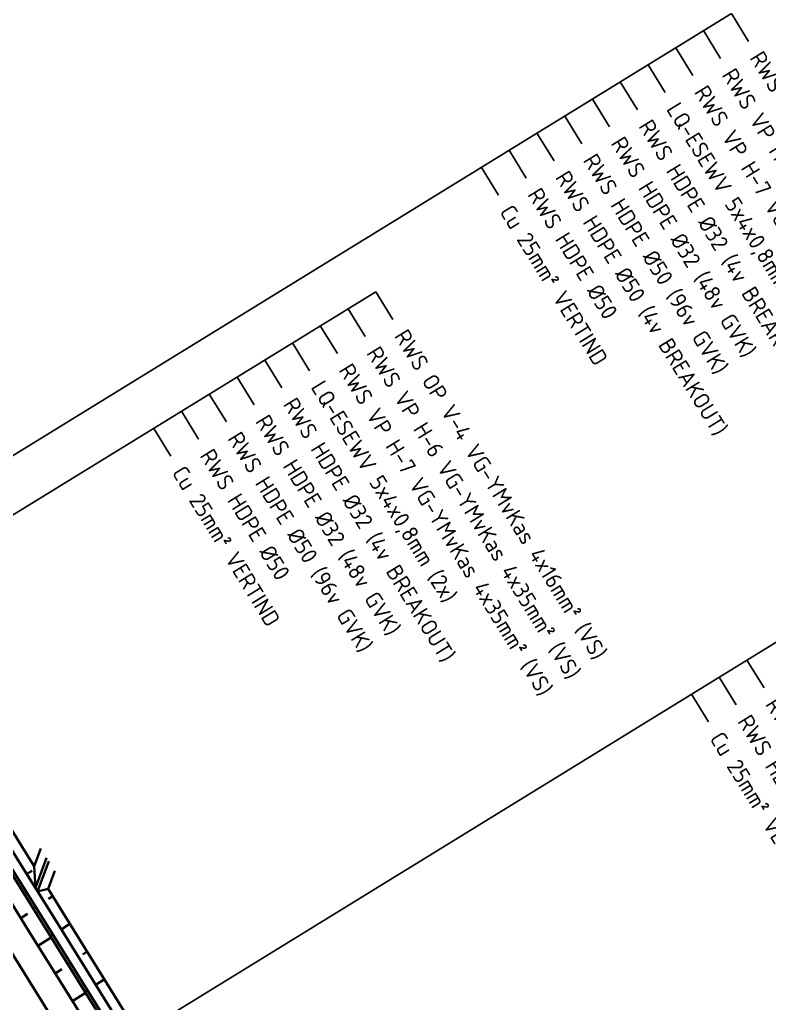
# Model space of a CAD drawing. Header units: metres. Extents: x 134219 to 139178, y 438661 to 444352.
# Drawn here: x 136358.5 to 136473.4, y 441742.7 to 441893.5 of the extents above; entities that cross this region are included whole.
import ezdxf
from ezdxf.enums import TextEntityAlignment as Align

# ---------------------------------------------------------------- set-up
doc = ezdxf.new("R2010")
doc.units = ezdxf.units.M
doc.linetypes.add('13strp', pattern=[4, 1, -3])
for name, color, linetype, lineweight in [('N-WE-KL-ET_LS_OV_KABEL-T25', 7, 'Continuous', 25), ('Utd-ondergr-nw', 8, '13strp', 35), ('X-XX-AL-AANPIJLING-S', 7, 'Continuous', 25)]:
    doc.layers.add(name, color=color, linetype=linetype, lineweight=lineweight)
doc.styles.add('NLCS-ISO', font='NLCS-ISO.ttf')

msp = doc.modelspace()

# ---------------------------------------------------------------- linework, layer by layer
at = {"layer": 'Utd-ondergr-nw', "linetype": 'Continuous', "flags": 128}
for points in [[(136272.39, 441899.18), (136277.66, 441890.68), (136282.94, 441882.19), (136288.21, 441873.69), (136293.49, 441865.2), (136298.76, 441856.7), (136304.04, 441848.21), (136309.31, 441839.71), (136314.59, 441831.22), (136319.86, 441822.72), (136325.14, 441814.22), (136330.41, 441805.73), (136335.69, 441797.23), (136340.96, 441788.74), (136346.24, 441780.24), (136351.51, 441771.75), (136356.79, 441763.25), (136362.06, 441754.75), (136367.34, 441746.26), (136372.61, 441737.76), (136377.89, 441729.27), (136383.16, 441720.77), (136388.44, 441712.28), (136392.44, 441702.99)], [(136272.77, 441899.42), (136278.05, 441890.92), (136283.32, 441882.43), (136288.6, 441873.93), (136293.87, 441865.43), (136299.15, 441856.94), (136304.42, 441848.44), (136309.7, 441839.95), (136314.97, 441831.45), (136320.25, 441822.96), (136325.52, 441814.46), (136330.8, 441805.97), (136336.07, 441797.47), (136341.34, 441788.97), (136346.62, 441780.48), (136351.89, 441771.98), (136357.17, 441763.49), (136362.44, 441754.99), (136367.72, 441746.5), (136372.99, 441738), (136378.27, 441729.51), (136383.54, 441721.01), (136388.82, 441712.51), (136393.46, 441703.62)], [(136274.05, 441900.21), (136279.32, 441891.71), (136284.6, 441883.22), (136289.87, 441874.72), (136295.14, 441866.23), (136300.42, 441857.73), (136305.69, 441849.23), (136310.97, 441840.74), (136316.24, 441832.24), (136321.52, 441823.75), (136326.79, 441815.25), (136332.07, 441806.76), (136337.34, 441798.26), (136342.62, 441789.77), (136347.89, 441781.27), (136353.17, 441772.77), (136358.44, 441764.28), (136363.72, 441755.78), (136368.99, 441747.29), (136374.27, 441738.79), (136379.54, 441730.3), (136384.82, 441721.8), (136390.09, 441713.31), (136394.73, 441704.41)], [(136270.35, 441897.91), (136275.62, 441889.42), (136280.9, 441880.92), (136286.17, 441872.43), (136291.45, 441863.93), (136296.72, 441855.44), (136302, 441846.94), (136307.27, 441838.44), (136312.55, 441829.95), (136317.82, 441821.45), (136323.1, 441812.96), (136328.37, 441804.46), (136333.65, 441795.97), (136338.92, 441787.47), (136344.2, 441778.98), (136349.47, 441770.48), (136354.75, 441761.98), (136360.02, 441753.49), (136365.3, 441744.99), (136370.57, 441736.5), (136375.85, 441728), (136381.12, 441719.51), (136386.4, 441711.01), (136390.4, 441701.72)], [(136266.95, 441895.8), (136272.23, 441887.31), (136277.5, 441878.81), (136282.78, 441870.32), (136288.05, 441861.82), (136293.33, 441853.33), (136298.6, 441844.83), (136303.88, 441836.33), (136309.15, 441827.84), (136314.43, 441819.34), (136319.7, 441810.85), (136324.98, 441802.35), (136330.25, 441793.86), (136335.53, 441785.36), (136340.8, 441776.87), (136346.08, 441768.37), (136351.35, 441759.87), (136356.63, 441751.38), (136361.9, 441742.88), (136367.18, 441734.39), (136372.45, 441725.89), (136377.73, 441717.4), (136383, 441708.9), (136387, 441699.61)], [(136343.67, 441791.05), (136343.96, 441790.6), (136349.23, 441782.1), (136354.51, 441773.61), (136359.78, 441765.11), (136360.66, 441763.7)], [(136359.54, 441762.51), (136360.36, 441763.02)], [(136362.81, 441760.23), (136365.06, 441756.61), (136370.33, 441748.12), (136375.61, 441739.62), (136380.88, 441731.13), (136386.16, 441722.63), (136391.43, 441714.14), (136396.71, 441705.64)], [(136362.85, 441758.68), (136363.52, 441759.1)], [(136360.73, 441757.32), (136360.54, 441757.21)], [(136359.64, 441756.38), (136358.62, 441755.75)], [(136364.82, 441754.02), (136366.15, 441754.85)], [(136363.3, 441752.77), (136361.26, 441751.5)], [(136363.56, 441753.2), (136363.18, 441752.96)], [(136368.12, 441750.18), (136368.79, 441750.6)], [(136366.01, 441748.83), (136365.82, 441748.71)], [(136364.91, 441747.89), (136363.89, 441747.25)], [(136370.09, 441745.52), (136371.43, 441746.35)], [(136368.57, 441744.27), (136366.53, 441743.01)], [(136368.84, 441744.7), (136368.45, 441744.46)]]:
    msp.add_lwpolyline(points, dxfattribs=at)
at = {"layer": 'Utd-ondergr-nw', "linetype": 'Continuous'}
for points in [[(136360.66, 441763.7), (136361.68, 441766.44)], [(136360.87, 441760.38), (136362.59, 441765)], [(136360.66, 441763.7), (136360.87, 441760.38)], [(136361.2, 441759.84), (136362.92, 441764.46)], [(136362.81, 441760.24), (136363.83, 441763.02)], [(136361.2, 441759.84), (136362.81, 441760.24)]]:
    msp.add_lwpolyline(points, dxfattribs=at)
at = {"layer": 'X-XX-AL-AANPIJLING-S'}
for p, q in [((136467.57, 441894.46), (136295.82, 441788.8)), ((136470.19, 441890.2), (136467.57, 441894.46)), ((136465.93, 441887.58), (136463.31, 441891.84)), ((136461.67, 441884.96), (136459.05, 441889.22)), ((136457.42, 441882.34), (136454.8, 441886.6)), ((136453.16, 441879.72), (136450.54, 441883.98)), ((136448.9, 441877.1), (136446.28, 441881.36)), ((136444.64, 441874.48), (136442.02, 441878.74)), ((136440.38, 441871.86), (136437.76, 441876.12)), ((136436.12, 441869.24), (136433.5, 441873.5)), ((136431.86, 441866.62), (136429.24, 441870.88)), ((136413.07, 441851.81), (136299.89, 441782.18)), ((136415.69, 441847.55), (136413.07, 441851.81)), ((136411.43, 441844.93), (136408.81, 441849.19)), ((136407.17, 441842.31), (136404.55, 441846.57)), ((136402.91, 441839.69), (136400.29, 441843.95)), ((136398.66, 441837.07), (136396.04, 441841.33)), ((136394.4, 441834.45), (136391.78, 441838.71)), ((136390.14, 441831.83), (136387.52, 441836.09)), ((136385.88, 441829.21), (136383.26, 441833.47)), ((136381.62, 441826.59), (136379, 441830.85)), ((136487, 441805.8), (136340.85, 441715.89)), ((136472.58, 441791.06), (136469.96, 441795.32)), ((136468.32, 441788.44), (136465.7, 441792.7)), ((136464.07, 441785.82), (136461.45, 441790.08))]:
    msp.add_line(p, q, dxfattribs=at)

# ---------------------------------------------------------------- texts
at = {"layer": 'N-WE-KL-ET_LS_OV_KABEL-T25', "style": 'NLCS-ISO'}
for s, p in [('RWS OP V-4 VG-YMvKas 4x16mm² (VS)', (136471.35, 441888.32)), ('RWS VP H-6 VG-YMvKas 4x35mm² (VS)', (136467.09, 441885.7)), ('RWS VP H-7 VG-YMvKas 4x35mm² (VS)', (136462.83, 441883.08)), ('LQ-ESEWV 5x4x0,8mm (2x)', (136458.57, 441880.46)), ('RWS HDPE Ø32 (4v BREAKOUT)', (136454.31, 441877.84)), ('RWS HDPE Ø32 (48v GVK)', (136450.06, 441875.22)), ('RWS HDPE Ø50 (96v GVK)', (136445.8, 441872.6)), ('RWS HDPE Ø50 (4v BREAKOUT)', (136441.54, 441869.98)), ('RWS HDPE Ø50', (136437.28, 441867.36)), ('Cu 25mm² VERTIND', (136433.02, 441864.74)), ('RWS OP V-4 VG-YMvKas 4x16mm² (VS)', (136416.85, 441845.67)), ('RWS VP H-6 VG-YMvKas 4x35mm² (VS)', (136412.59, 441843.05)), ('RWS VP H-7 VG-YMvKas 4x35mm² (VS)', (136408.33, 441840.43)), ('LQ-ESEWV 5x4x0,8mm (2x)', (136404.07, 441837.81)), ('RWS HDPE Ø32 (4v BREAKOUT)', (136399.81, 441835.19)), ('RWS HDPE Ø32 (48v GVK)', (136395.55, 441832.57)), ('RWS HDPE Ø50 (96v GVK)', (136391.3, 441829.95)), ('RWS HDPE Ø50', (136387.04, 441827.33)), ('Cu 25mm² VERTIND', (136382.78, 441824.71)), ('RWS HDPE Ø50 (96v GVK)', (136473.74, 441789.18)), ('RWS HDPE Ø50', (136469.48, 441786.56)), ('Cu 25mm² VERTIND', (136465.22, 441783.94))]:
    msp.add_text(s, height=2.5, rotation=301.6008, dxfattribs=at).set_placement(p, align=Align.MIDDLE_LEFT)

doc.saveas('drawing.dxf')
